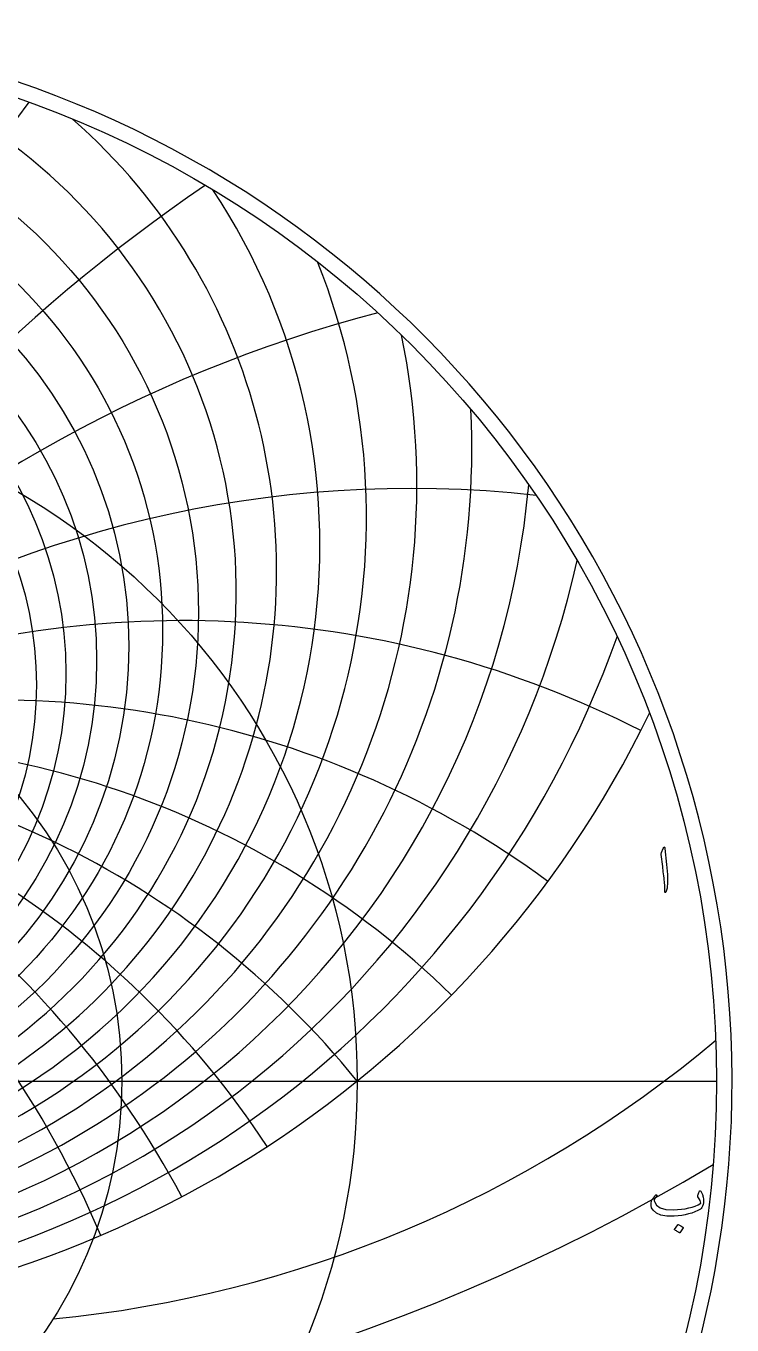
# Model space of a CAD drawing. Header units: millimetres. Extents: x -80 to 80, y -80 to 82.
# Drawn here: x 26.6 to 80.4, y -18.6 to 80.3 of the extents above; entities that cross this region are included whole.
import ezdxf

# ---------------------------------------------------------------- set-up
doc = ezdxf.new("R2010")
doc.units = ezdxf.units.MM
for name, color, linetype in [('CUT_OUTER', 1, 'Continuous'), ('ENGRAVE', 7, 'Continuous'), ('ENGRAVE_FINE', 8, 'Continuous'), ('TEXT', 5, 'Continuous')]:
    doc.layers.add(name, color=color, linetype=linetype)

msp = doc.modelspace()

# ---------------------------------------------------------------- linework, layer by layer
at = {"layer": 'CUT_OUTER'}
msp.add_arc((-0.0002, -0.0002), 80.3699, 149.413866, 87.803582, dxfattribs=at)
at = {"layer": 'ENGRAVE'}
msp.add_lwpolyline([(-79.2, 0), (79.2, 0)], dxfattribs=at)
for centre, radius in [((0, 0), 79.2), ((0, 35.6763), 39.7565), ((0, 30.1475), 27.4305), ((0, 0), 51.8435), ((0, 0), 33.9362)]:
    msp.add_circle(centre, radius, dxfattribs=at)
for centre, radius, start, end in [((0, 45.3644), 56.3841, 168.321204, 11.678796), ((0, 64.0214), 82.3801, 205.930897, 334.069103), ((0, -41.982), 66.7101, 39, 141), ((0, -41.982), 66.7101, 39, 141), ((19.7512, 73.7125), 92.2572, 275.566529, 310.069655)]:
    msp.add_arc(centre, radius, start, end, dxfattribs=at)
at = {"layer": 'ENGRAVE_FINE'}
for centre, radius in [((0, 34.3197), 37.0367), ((0, 33.1031), 34.4607), ((0, 32.0107), 32.0107), ((0, 31.0292), 29.6717)]:
    msp.add_circle(centre, radius, dxfattribs=at)
for centre, radius, start, end in [((0, 37.1915), 42.6405, 104.46207, 75.53793), ((183.2845, -41.982), 195.0473, 143.3264, 172.854105), ((183.2845, -41.982), 195.0473, 143.3264, 172.854105), ((0, 38.8878), 45.7131, 131.307855, 48.692145), ((0, 40.7922), 49.0034, 146.48771, 33.51229), ((115.5453, -41.982), 133.4202, 124.337179, 169.159346), ((115.5453, -41.982), 133.4202, 124.337179, 169.159346), ((0, 42.9376), 52.5462, 158.307565, 21.692435), ((79.502, -41.982), 103.7825, 104.554259, 165.311432), ((79.502, -41.982), 103.7825, 104.554259, 165.311432), ((0, 48.1228), 60.5693, 177.166321, 2.833679), ((0, 51.2755), 65.1669, 185.179056, 354.820944), ((55.9764, -41.982), 87.0838, 83.748509, 161.246929), ((55.9764, -41.982), 87.0838, 83.748509, 161.246929), ((0, 54.9022), 70.259, 192.562112, 347.437888), ((-38.5151, -41.982), 77.0302, 23.109812, 116.954145), ((-38.5151, -41.982), 77.0302, 23.109812, 116.954145), ((38.5151, -41.982), 77.0302, 63.045855, 156.890188), ((38.5151, -41.982), 77.0302, 63.045855, 156.890188), ((0, 59.106), 75.9509, 199.448543, 340.551457), ((-24.2805, -41.982), 70.9914, 27.851987, 126.345474), ((-24.2805, -41.982), 70.9914, 27.851987, 126.345474), ((24.2805, -41.982), 70.9914, 53.654526, 152.148013), ((24.2805, -41.982), 70.9914, 53.654526, 152.148013), ((-11.7628, -41.982), 67.7392, 33.097661, 134.238363), ((-11.7628, -41.982), 67.7392, 33.097661, 134.238363), ((11.7628, -41.982), 67.7392, 45.761637, 146.902339), ((11.7628, -41.982), 67.7392, 45.761637, 146.902339), ((0, 125.7868), 153.9356, 239.147014, 300.852986)]:
    msp.add_arc(centre, radius, start, end, dxfattribs=at)
at = {"layer": 'TEXT'}
for points in [[(75.1313, 17.6917), (75.1791, 17.7842), (75.2175, 17.8167), (75.2465, 17.7892), (75.2662, 17.7017), (75.3811, 16.4777), (75.4495, 15.7264), (75.4648, 15.1262), (75.427, 14.6772), (75.3361, 14.3793), (75.3196, 14.355), (75.3049, 14.3418), (75.2921, 14.34), (75.2812, 14.3493), (75.2724, 14.364), (75.2662, 14.3831), (75.2624, 14.4065), (75.2612, 14.4343), (75.2612, 14.6507), (75.2512, 14.8802), (75.2312, 15.1228), (75.2012, 15.3785), (75.1947, 15.4454), (75.175, 15.6259), (75.1422, 15.92), (75.0963, 16.3278), (74.9864, 17.2321), (74.9839, 17.2802), (74.9864, 17.3245), (74.9939, 17.3651), (75.0064, 17.402)], [(77.9843, -8.3907), (78.0178, -8.4329), (78.0486, -8.4794), (78.0766, -8.5303), (78.1017, -8.5856), (78.124, -8.6449), (78.1435, -8.708), (78.1602, -8.7748), (78.1741, -8.8454), (78.1922, -8.9871), (78.1966, -9.1277), (78.1872, -9.2669), (78.1641, -9.4049), (78.1292, -9.528), (78.0842, -9.6273), (78.0292, -9.7028), (77.9643, -9.7547), (77.7582, -9.8636), (77.5396, -9.9608), (77.3086, -10.046), (77.065, -10.1194), (76.8089, -10.1803), (76.5404, -10.2281), (76.2594, -10.2627), (75.9658, -10.2843), (75.4156, -10.2786), (74.9641, -10.2018), (74.6113, -10.0538), (74.3571, -9.8346), (74.2528, -9.6632), (74.2047, -9.4786), (74.2128, -9.281), (74.2772, -9.0702), (74.2989, -9.0248), (74.324, -8.9784), (74.3526, -8.9311), (74.3846, -8.8828), (74.42, -8.8337), (74.4589, -8.7835), (74.5012, -8.7325), (74.5469, -8.6805), (74.5622, -8.6658), (74.5782, -8.6568), (74.5947, -8.6533), (74.6119, -8.6555), (74.6234, -8.6599), (74.6331, -8.668), (74.6409, -8.6799), (74.6469, -8.6955), (74.6497, -8.7102), (74.6481, -8.7242), (74.6422, -8.7376), (74.6319, -8.7504), (74.5891, -8.8013), (74.5507, -8.8541), (74.5167, -8.9088), (74.487, -8.9653), (74.4667, -9.0193), (74.4558, -9.0714), (74.4542, -9.1217), (74.462, -9.1701), (74.6181, -9.4527), (74.9117, -9.651), (75.3426, -9.765), (75.9109, -9.7946), (76.2233, -9.7826), (76.521, -9.7565), (76.8041, -9.7164), (77.0725, -9.6622), (77.3265, -9.594), (77.5665, -9.5117), (77.7924, -9.4154), (78.0043, -9.305), (77.9837, -9.202), (77.9368, -9.0877), (77.8637, -8.9622), (77.7644, -8.8254), (77.7613, -8.8123), (77.762, -8.7879), (77.7663, -8.7523), (77.7744, -8.7055), (77.7766, -8.7008), (77.7782, -8.6967), (77.7791, -8.6933), (77.7794, -8.6905), (77.7957, -8.6268), (77.8194, -8.5556), (77.8506, -8.4769), (77.8894, -8.3907), (77.9065, -8.3645), (77.9281, -8.3558), (77.954, -8.3645), (77.9843, -8.3907)], [(76.2406, -10.9338), (76.2469, -10.9275), (76.2556, -10.9238), (76.2669, -10.9225), (76.2806, -10.9238), (76.3777, -10.9631), (76.4692, -11.0112), (76.5551, -11.068), (76.6353, -11.1336), (76.6431, -11.1436), (76.6466, -11.1536), (76.6456, -11.1636), (76.6403, -11.1736), (76.4055, -11.5533), (76.3968, -11.5623), (76.3855, -11.5645), (76.3718, -11.5598), (76.3555, -11.5483), (76.3415, -11.5383), (76.3193, -11.5233), (76.289, -11.5033), (76.2506, -11.4783), (76.2035, -11.4484), (76.147, -11.4134), (76.0811, -11.3734), (76.0058, -11.3285), (75.9958, -11.321), (75.9908, -11.3135), (75.9908, -11.306), (75.9958, -11.2985)]]:
    msp.add_lwpolyline(points, close=True, dxfattribs=at)

doc.saveas('drawing.dxf')
